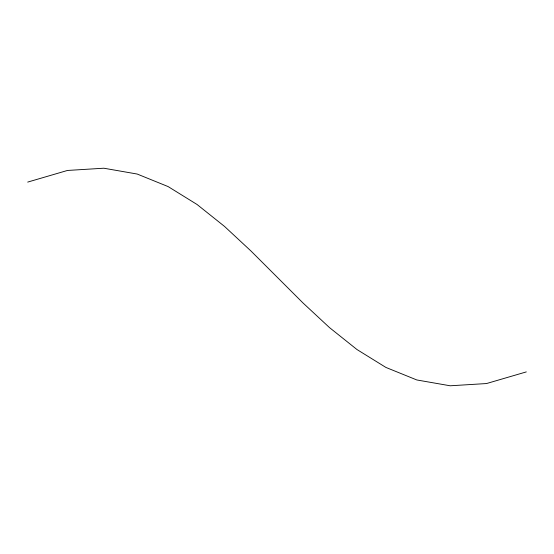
<?xml version="1.0" encoding="UTF-8"?>
<svg xmlns="http://www.w3.org/2000/svg" width="554" height="554" viewBox="0 0 554 554"><rect width="100%" height="100%" fill="white"/><g stroke="black" fill="none" stroke-linecap="round" stroke-linejoin="round"><path stroke-width="0.83" d="M27.7 182.093L67.477 170.452L103.806 168.215L137.184 174.039L168.097 186.573L197.044 204.481L224.515 226.413L251.004 251.038L302.996 302.962L329.485 327.587L356.956 349.519L385.903 367.427L416.816 379.961L450.194 385.785L486.523 383.548L526.3 371.907"/></g></svg>
